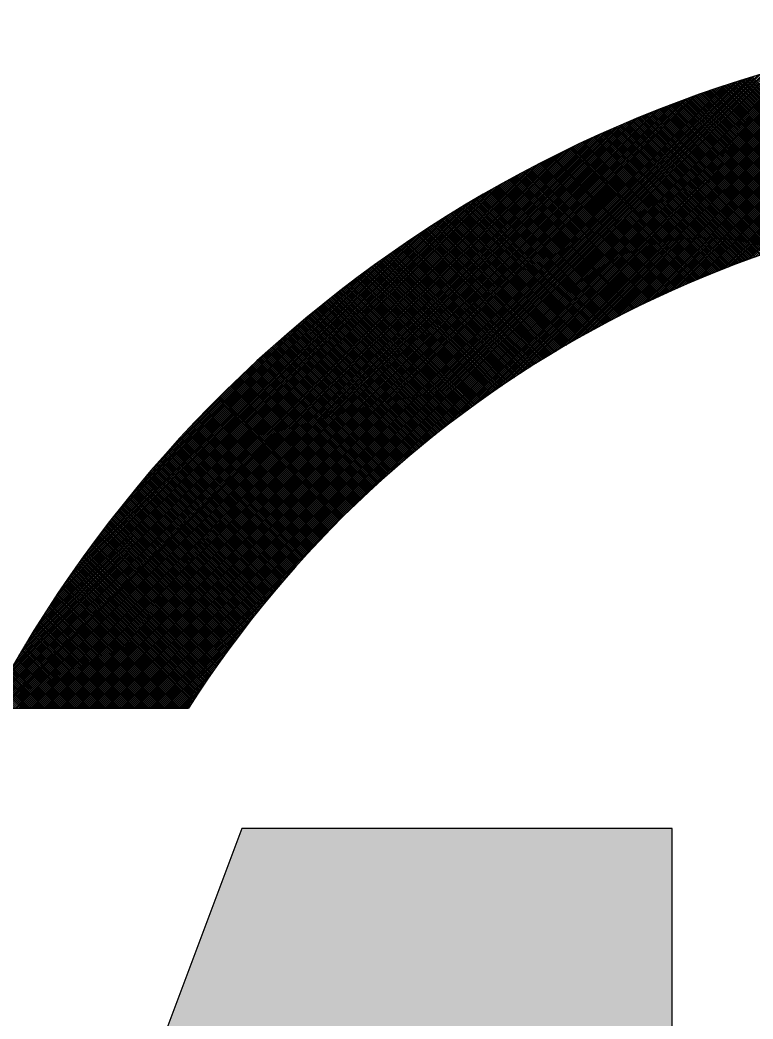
# Model space of a CAD drawing. Extents: x -29529 to 29888, y -30881 to 11129.
# Drawn here: x 23889.8 to 24221, y -28940.8 to -28489.1 of the extents above; entities that cross this region are included whole.
import ezdxf

# ---------------------------------------------------------------- set-up
doc = ezdxf.new("R2010")
doc.units = 0
doc.linetypes.add('XKITLINE00', pattern=[0])
doc.layers.get('0').update_dxf_attribs({"linetype": 'CONTINUOUS', "lineweight": 25})

# ---------------------------------------------------------------- blocks, each defined once
blk = doc.blocks.new('*D362')
at = {"color": 5}
for points in [[(536.3594, 16.4079), (535.3872, 18.9982), (533.7661, 18.9982)], [(536.3594, 16.4079), (533.7661, 18.9982), (534.738, 18.0222)], [(537.3299, 18.9958), (536.3594, 16.4079), (535.9034, 15.1061)], [(537.3299, 18.9958), (535.9034, 15.1061), (536.8118, 15.1061)], [(537.3299, 18.9958), (536.8118, 15.1061), (537.9776, 18.0206)], [(539.2748, 17.3125), (539.2748, 18.9958), (537.3299, 18.9958)], [(539.2748, 17.3125), (537.3299, 18.9958), (537.9776, 18.0206)]]:
    blk.add_solid(points, dxfattribs=at)

msp = doc.modelspace()

# ---------------------------------------------------------------- linework, layer by layer
at = {"color": 5, "linetype": 'XKITLINE00'}
for p, q in [((24205.42, -28602.52), (24313.55, -28494.39)), ((24206.89, -28601.94), (24314.57, -28494.26)), ((24208.34, -28601.37), (24315.59, -28494.12)), ((24209.78, -28600.81), (24316.61, -28493.99)), ((24211.22, -28600.26), (24317.63, -28493.86)), ((24212.65, -28599.72), (24318.64, -28493.73)), ((24214.07, -28599.18), (24319.65, -28493.6)), ((24215.48, -28598.65), (24320.66, -28493.47)), ((24216.88, -28598.13), (24321.67, -28493.35)), ((24218.28, -28597.62), (24322.67, -28493.23)), ((24219.67, -28597.11), (24323.67, -28493.11)), ((24161.81, -28622.27), (24285.12, -28498.97)), ((24163.61, -28621.36), (24286.2, -28498.76)), ((24165.39, -28620.46), (24287.28, -28498.57)), ((24167.15, -28619.58), (24288.36, -28498.37)), ((24168.9, -28618.72), (24289.44, -28498.18)), ((24170.63, -28617.87), (24290.51, -28497.99)), ((24172.34, -28617.04), (24291.59, -28497.8)), ((24174.04, -28616.23), (24292.66, -28497.61)), ((24175.73, -28615.42), (24293.72, -28497.43)), ((24177.4, -28614.64), (24294.79, -28497.25)), ((24179.06, -28613.86), (24295.85, -28497.07)), ((24180.7, -28613.11), (24296.91, -28496.89)), ((24182.33, -28612.36), (24297.97, -28496.72)), ((24183.95, -28611.63), (24299.02, -28496.55)), ((24185.55, -28610.9), (24300.07, -28496.38)), ((24187.14, -28610.2), (24301.13, -28496.21)), ((24188.72, -28609.5), (24302.17, -28496.05)), ((24190.29, -28608.81), (24303.22, -28495.89)), ((24191.85, -28608.14), (24304.26, -28495.73)), ((24193.4, -28607.47), (24305.3, -28495.57)), ((24194.94, -28606.82), (24306.34, -28495.42)), ((24196.47, -28606.18), (24307.38, -28495.26)), ((24197.98, -28605.54), (24308.41, -28495.11)), ((24199.49, -28604.92), (24309.45, -28494.96)), ((24200.99, -28604.31), (24310.48, -28494.82)), ((24202.48, -28603.7), (24311.5, -28494.67)), ((24203.95, -28603.11), (24312.53, -28494.53)), ((24122.89, -28644.4), (24263.98, -28503.31)), ((24125.25, -28642.93), (24265.12, -28503.05)), ((24127.55, -28641.5), (24266.25, -28502.8)), ((24129.82, -28640.12), (24267.39, -28502.55)), ((24132.05, -28638.78), (24268.52, -28502.31)), ((24134.23, -28637.47), (24269.64, -28502.06)), ((24136.39, -28636.2), (24270.77, -28501.82)), ((24138.5, -28634.97), (24271.89, -28501.59)), ((24140.59, -28633.77), (24273, -28501.35)), ((24142.64, -28632.6), (24274.12, -28501.12)), ((24144.67, -28631.45), (24275.23, -28500.89)), ((24146.67, -28630.34), (24276.34, -28500.67)), ((24148.64, -28629.25), (24277.45, -28500.45)), ((24150.59, -28628.19), (24278.55, -28500.23)), ((24152.51, -28627.15), (24279.65, -28500.01)), ((24154.41, -28626.13), (24280.75, -28499.8)), ((24156.29, -28625.14), (24281.85, -28499.58)), ((24158.15, -28624.16), (24282.94, -28499.38)), ((24159.99, -28623.21), (24284.03, -28499.17)), ((24072.9, -28680.24), (24245.32, -28507.83)), ((24077.41, -28676.62), (24246.51, -28507.52)), ((24081.55, -28673.36), (24247.7, -28507.21)), ((24085.4, -28670.4), (24248.88, -28506.91)), ((24089.01, -28667.67), (24250.07, -28506.62)), ((24092.44, -28665.13), (24251.24, -28506.32)), ((24095.7, -28662.75), (24252.42, -28506.03)), ((24098.83, -28660.5), (24253.59, -28505.74)), ((24101.84, -28658.38), (24254.76, -28505.46)), ((24104.74, -28656.36), (24255.92, -28505.18)), ((24107.55, -28654.43), (24257.08, -28504.9)), ((24110.28, -28652.59), (24258.24, -28504.63)), ((24112.93, -28650.83), (24259.39, -28504.36)), ((24115.51, -28649.13), (24260.54, -28504.09)), ((24118.02, -28647.49), (24261.69, -28503.83)), ((24120.48, -28645.92), (24262.84, -28503.57)), ((23940.62, -28800.15), (24228.23, -28512.54)), ((23941.51, -28800.15), (24229.47, -28512.18)), ((23942.39, -28800.15), (24230.72, -28511.82)), ((23943.28, -28800.15), (24231.96, -28511.47)), ((23944.16, -28800.15), (24233.19, -28511.12)), ((23945.04, -28800.15), (24234.42, -28510.77)), ((23945.93, -28800.15), (24235.65, -28510.43)), ((23946.81, -28800.15), (24236.87, -28510.09)), ((23947.69, -28800.15), (24238.09, -28509.75)), ((23948.58, -28800.15), (24239.3, -28509.42)), ((24043.24, -28706.37), (24240.51, -28509.1)), ((24054.8, -28695.7), (24241.72, -28508.77)), ((24062.04, -28689.33), (24242.92, -28508.45)), ((24067.87, -28684.39), (24244.12, -28508.14)), ((23930.9, -28800.15), (24214.22, -28516.83)), ((23931.78, -28800.15), (24215.51, -28516.42)), ((23932.67, -28800.15), (24216.81, -28516.01)), ((23933.55, -28800.15), (24218.09, -28515.61)), ((23934.44, -28800.15), (24219.38, -28515.21)), ((23935.32, -28800.15), (24220.65, -28514.81)), ((23936.2, -28800.15), (24221.93, -28514.42)), ((23937.09, -28800.15), (24223.2, -28514.04)), ((23937.97, -28800.15), (24224.46, -28513.66)), ((23938.86, -28800.15), (24225.72, -28513.28)), ((23939.74, -28800.15), (24226.98, -28512.91)), ((24276.97, -28580.11), (24213.82, -28516.96)), ((24277.69, -28579.94), (24214.49, -28516.74)), ((24278.41, -28579.77), (24215.16, -28516.53)), ((24279.12, -28579.61), (24215.83, -28516.32)), ((24279.84, -28579.44), (24216.51, -28516.1)), ((24280.56, -28579.28), (24217.18, -28515.89)), ((24281.29, -28579.12), (24217.85, -28515.68)), ((24282.01, -28578.96), (24218.52, -28515.47)), ((24282.73, -28578.8), (24219.2, -28515.26)), ((24283.46, -28578.64), (24219.87, -28515.05)), ((24284.18, -28578.48), (24220.55, -28514.85)), ((23922.06, -28800.15), (24200.96, -28521.25)), ((23922.95, -28800.15), (24202.31, -28520.78)), ((23923.83, -28800.15), (24203.66, -28520.32)), ((23924.71, -28800.15), (24204.99, -28519.87)), ((23925.6, -28800.15), (24206.33, -28519.42)), ((23926.48, -28800.15), (24207.66, -28518.97)), ((23927.37, -28800.15), (24208.98, -28518.53)), ((23928.25, -28800.15), (24210.3, -28518.1)), ((23929.13, -28800.15), (24211.61, -28517.67)), ((23930.02, -28800.15), (24212.91, -28517.25)), ((24262.81, -28583.63), (24200.57, -28521.38)), ((24263.51, -28583.44), (24201.23, -28521.16)), ((24264.21, -28583.26), (24201.88, -28520.93)), ((24264.92, -28583.08), (24202.54, -28520.7)), ((24265.62, -28582.9), (24203.2, -28520.48)), ((24266.32, -28582.71), (24203.86, -28520.25)), ((24267.02, -28582.53), (24204.52, -28520.03)), ((24267.73, -28582.36), (24205.18, -28519.8)), ((24268.44, -28582.18), (24205.84, -28519.58)), ((24269.14, -28582), (24206.5, -28519.36)), ((24269.85, -28581.82), (24207.16, -28519.14)), ((24270.56, -28581.65), (24207.83, -28518.92)), ((24271.27, -28581.47), (24208.49, -28518.7)), ((24271.98, -28581.3), (24209.15, -28518.48)), ((24272.69, -28581.13), (24209.82, -28518.26)), ((24273.4, -28580.95), (24210.48, -28518.04)), ((24274.11, -28580.78), (24211.15, -28517.82)), ((24274.82, -28580.61), (24211.82, -28517.6)), ((24275.54, -28580.44), (24212.49, -28517.39)), ((24276.25, -28580.27), (24213.15, -28517.17)), ((23914.11, -28800.15), (24188.55, -28525.71)), ((23914.99, -28800.15), (24189.95, -28525.19)), ((23915.87, -28800.15), (24191.35, -28524.67)), ((23916.76, -28800.15), (24192.74, -28524.16)), ((23917.64, -28800.15), (24194.13, -28523.66)), ((23918.53, -28800.15), (24195.51, -28523.17)), ((23919.41, -28800.15), (24196.88, -28522.68)), ((23920.29, -28800.15), (24198.25, -28522.2)), ((23921.18, -28800.15), (24199.61, -28521.72)), ((24249, -28587.49), (24187.58, -28526.07)), ((24249.68, -28587.29), (24188.22, -28525.83)), ((24250.36, -28587.09), (24188.87, -28525.59)), ((24251.05, -28586.89), (24189.51, -28525.35)), ((24251.73, -28586.69), (24190.16, -28525.11)), ((24252.42, -28586.49), (24190.8, -28524.87)), ((24253.11, -28586.29), (24191.45, -28524.64)), ((24253.8, -28586.1), (24192.1, -28524.4)), ((24254.48, -28585.9), (24192.74, -28524.16)), ((24255.17, -28585.71), (24193.39, -28523.93)), ((24255.86, -28585.52), (24194.04, -28523.69)), ((24256.56, -28585.32), (24194.69, -28523.46)), ((24257.25, -28585.13), (24195.34, -28523.23)), ((24257.94, -28584.94), (24195.99, -28522.99)), ((24258.63, -28584.75), (24196.65, -28522.76)), ((24259.33, -28584.56), (24197.3, -28522.53)), ((24260.02, -28584.37), (24197.95, -28522.3)), ((24260.72, -28584.18), (24198.6, -28522.07)), ((24261.42, -28584), (24199.26, -28521.84)), ((24262.12, -28583.81), (24199.91, -28521.61)), ((23907.04, -28800.15), (24177.07, -28530.12)), ((23907.92, -28800.15), (24178.53, -28529.54)), ((23908.8, -28800.15), (24179.98, -28528.97)), ((23909.69, -28800.15), (24181.43, -28528.41)), ((23910.57, -28800.15), (24182.86, -28527.85)), ((23911.46, -28800.15), (24184.3, -28527.31)), ((23912.34, -28800.15), (24185.72, -28526.77)), ((23913.22, -28800.15), (24187.14, -28526.23)), ((24236.84, -28591.24), (24176.1, -28530.5)), ((24237.51, -28591.02), (24176.73, -28530.25)), ((24238.18, -28590.81), (24177.37, -28530)), ((24238.85, -28590.6), (24178, -28529.75)), ((24239.52, -28590.38), (24178.63, -28529.5)), ((24240.19, -28590.17), (24179.27, -28529.25)), ((24240.86, -28589.96), (24179.9, -28529)), ((24241.54, -28589.75), (24180.54, -28528.75)), ((24242.21, -28589.54), (24181.18, -28528.51)), ((24242.89, -28589.33), (24181.81, -28528.26)), ((24243.56, -28589.12), (24182.45, -28528.01)), ((24244.24, -28588.92), (24183.09, -28527.77)), ((24244.92, -28588.71), (24183.73, -28527.52)), ((24245.59, -28588.5), (24184.37, -28527.28)), ((24246.27, -28588.3), (24185.01, -28527.04)), ((24246.95, -28588.09), (24185.65, -28526.79)), ((24247.63, -28587.89), (24186.29, -28526.55)), ((24248.31, -28587.69), (24186.93, -28526.31)), ((23899.96, -28800.15), (24165.1, -28535.01)), ((23900.85, -28800.15), (24166.63, -28534.37)), ((23901.73, -28800.15), (24168.14, -28533.74)), ((23902.62, -28800.15), (24169.65, -28533.11)), ((23903.5, -28800.15), (24171.15, -28532.5)), ((23904.38, -28800.15), (24172.64, -28531.89)), ((23905.27, -28800.15), (24174.12, -28531.29)), ((23906.15, -28800.15), (24175.6, -28530.7)), ((24224.93, -28595.24), (24164.82, -28535.13)), ((24225.59, -28595.01), (24165.44, -28534.87)), ((24226.24, -28594.78), (24166.06, -28534.61)), ((24226.9, -28594.56), (24166.69, -28534.34)), ((24227.56, -28594.33), (24167.31, -28534.08)), ((24228.21, -28594.1), (24167.93, -28533.82)), ((24228.87, -28593.88), (24168.56, -28533.56)), ((24229.53, -28593.65), (24169.18, -28533.31)), ((24230.19, -28593.43), (24169.81, -28533.05)), ((24230.85, -28593.21), (24170.44, -28532.79)), ((24231.52, -28592.99), (24171.06, -28532.53)), ((24232.18, -28592.77), (24171.69, -28532.28)), ((24232.84, -28592.54), (24172.32, -28532.02)), ((24233.51, -28592.33), (24172.95, -28531.77)), ((24234.17, -28592.11), (24173.58, -28531.51)), ((24234.84, -28591.89), (24174.21, -28531.26)), ((24235.5, -28591.67), (24174.84, -28531)), ((24236.17, -28591.45), (24175.47, -28530.75)), ((23894.66, -28800.15), (24155.76, -28539.05)), ((23895.55, -28800.15), (24157.34, -28538.35)), ((23896.43, -28800.15), (24158.91, -28537.67)), ((23897.31, -28800.15), (24160.47, -28536.99)), ((23898.2, -28800.15), (24162.02, -28536.32)), ((23899.08, -28800.15), (24163.57, -28535.66)), ((24214.55, -28599), (24154.95, -28539.41)), ((24215.19, -28598.76), (24155.57, -28539.14)), ((24215.84, -28598.52), (24156.18, -28538.86)), ((24216.48, -28598.28), (24156.79, -28538.59)), ((24217.13, -28598.04), (24157.41, -28538.32)), ((24217.77, -28597.81), (24158.02, -28538.05)), ((24218.42, -28597.57), (24158.64, -28537.79)), ((24219.07, -28597.33), (24159.25, -28537.52)), ((24219.72, -28597.1), (24159.87, -28537.25)), ((24220.37, -28596.86), (24160.49, -28536.98)), ((24221.02, -28596.63), (24161.1, -28536.72)), ((24221.67, -28596.4), (24161.72, -28536.45)), ((24222.32, -28596.16), (24162.34, -28536.18)), ((24222.97, -28595.93), (24162.96, -28535.92)), ((24223.62, -28595.7), (24163.58, -28535.66)), ((24224.28, -28595.47), (24164.2, -28535.39)), ((23889.36, -28800.15), (24146.05, -28543.46)), ((23890.24, -28800.15), (24147.69, -28542.69)), ((23891.13, -28800.15), (24149.33, -28541.94)), ((23892.01, -28800.15), (24150.95, -28541.2)), ((23892.89, -28800.15), (24152.56, -28540.48)), ((23893.78, -28800.15), (24154.17, -28539.76)), ((24203.72, -28603.2), (24144.64, -28544.12)), ((24204.35, -28602.95), (24145.24, -28543.83)), ((24204.99, -28602.7), (24145.84, -28543.55)), ((24205.62, -28602.44), (24146.45, -28543.27)), ((24206.25, -28602.19), (24147.05, -28542.99)), ((24206.89, -28601.94), (24147.65, -28542.71)), ((24207.52, -28601.69), (24148.26, -28542.43)), ((24208.16, -28601.45), (24148.87, -28542.16)), ((24208.79, -28601.2), (24149.47, -28541.88)), ((24209.43, -28600.95), (24150.08, -28541.6)), ((24210.07, -28600.71), (24150.69, -28541.33)), ((24210.7, -28600.46), (24151.29, -28541.05)), ((24211.34, -28600.21), (24151.9, -28540.77)), ((24211.98, -28599.97), (24152.51, -28540.5)), ((24212.62, -28599.73), (24153.12, -28540.23)), ((24213.26, -28599.48), (24153.73, -28539.95)), ((24213.91, -28599.24), (24154.34, -28539.68)), ((23884.05, -28800.15), (24135.92, -28548.29)), ((23884.94, -28800.15), (24137.64, -28547.45)), ((23885.82, -28800.15), (24139.34, -28546.63)), ((23886.71, -28800.15), (24141.04, -28545.81)), ((23887.59, -28800.15), (24142.72, -28545.02)), ((23888.47, -28800.15), (24144.39, -28544.23)), ((24193.72, -28607.34), (24135.08, -28548.7)), ((24194.34, -28607.07), (24135.67, -28548.41)), ((24194.96, -28606.81), (24136.26, -28548.12)), ((24195.58, -28606.55), (24136.86, -28547.83)), ((24196.2, -28606.29), (24137.45, -28547.54)), ((24196.83, -28606.03), (24138.05, -28547.25)), ((24197.45, -28605.77), (24138.64, -28546.96)), ((24198.07, -28605.51), (24139.24, -28546.67)), ((24198.7, -28605.25), (24139.84, -28546.39)), ((24199.32, -28604.99), (24140.44, -28546.1)), ((24199.95, -28604.73), (24141.04, -28545.82)), ((24200.58, -28604.47), (24141.63, -28545.53)), ((24201.2, -28604.22), (24142.23, -28545.25)), ((24201.83, -28603.96), (24142.83, -28544.96)), ((24202.46, -28603.71), (24143.43, -28544.68)), ((24203.09, -28603.45), (24144.04, -28544.4)), ((23879.64, -28800.15), (24127.09, -28552.69)), ((23880.52, -28800.15), (24128.89, -28551.78)), ((23881.4, -28800.15), (24130.67, -28550.88)), ((23882.29, -28800.15), (24132.43, -28550)), ((23883.17, -28800.15), (24134.18, -28549.14)), ((24184.5, -28611.38), (24126.24, -28553.12)), ((24185.11, -28611.1), (24126.83, -28552.82)), ((24185.72, -28610.83), (24127.41, -28552.53)), ((24186.33, -28610.56), (24128, -28552.23)), ((24186.94, -28610.29), (24128.59, -28551.93)), ((24187.55, -28610.01), (24129.17, -28551.63)), ((24188.17, -28609.74), (24129.76, -28551.34)), ((24188.78, -28609.47), (24130.35, -28551.04)), ((24189.4, -28609.2), (24130.94, -28550.75)), ((24190.01, -28608.94), (24131.53, -28550.45)), ((24190.63, -28608.67), (24132.12, -28550.16)), ((24191.24, -28608.4), (24132.71, -28549.87)), ((24191.86, -28608.13), (24133.3, -28549.57)), ((24192.48, -28607.87), (24133.89, -28549.28)), ((24193.1, -28607.6), (24134.48, -28548.99)), ((23876.1, -28800.15), (24119.75, -28556.5)), ((23876.98, -28800.15), (24121.61, -28555.52)), ((23877.08, -28798.28), (24117.87, -28557.49)), ((23877.87, -28800.15), (24123.46, -28554.56)), ((23878.75, -28800.15), (24125.28, -28553.61)), ((24175.43, -28615.57), (24117.53, -28557.67)), ((24176.03, -28615.28), (24118.11, -28557.36)), ((24176.63, -28615), (24118.69, -28557.06)), ((24177.23, -28614.72), (24119.27, -28556.75)), ((24177.83, -28614.43), (24119.85, -28556.45)), ((24178.44, -28614.15), (24120.42, -28556.14)), ((24179.04, -28613.87), (24121, -28555.84)), ((24179.64, -28613.59), (24121.58, -28555.53)), ((24180.25, -28613.31), (24122.16, -28555.23)), ((24180.85, -28613.03), (24122.75, -28554.93)), ((24181.46, -28612.76), (24123.33, -28554.63)), ((24182.07, -28612.48), (24123.91, -28554.32)), ((24182.67, -28612.2), (24124.49, -28554.02)), ((24183.28, -28611.93), (24125.08, -28553.72)), ((24183.89, -28611.65), (24125.66, -28553.42)), ((23878.09, -28796.38), (24115.97, -28558.51)), ((23879.13, -28794.47), (24114.05, -28559.54)), ((23880.19, -28792.53), (24112.11, -28560.6)), ((23881.26, -28790.56), (24110.15, -28561.68)), ((24167.1, -28619.61), (24109.52, -28562.03)), ((24167.69, -28619.32), (24110.09, -28561.71)), ((24168.28, -28619.02), (24110.66, -28561.4)), ((24168.87, -28618.73), (24111.23, -28561.09)), ((24169.46, -28618.44), (24111.8, -28560.77)), ((24170.06, -28618.15), (24112.37, -28560.46)), ((24170.65, -28617.86), (24112.94, -28560.15)), ((24171.25, -28617.57), (24113.51, -28559.84)), ((24171.84, -28617.28), (24114.09, -28559.53)), ((24172.44, -28616.99), (24114.66, -28559.22)), ((24173.04, -28616.71), (24115.23, -28558.91)), ((24173.63, -28616.42), (24115.81, -28558.6)), ((24174.23, -28616.14), (24116.38, -28558.29)), ((24174.83, -28615.85), (24116.96, -28557.98)), ((23882.36, -28788.58), (24108.17, -28562.78)), ((23883.48, -28786.58), (24106.16, -28563.9)), ((23884.63, -28784.55), (24104.13, -28565.04)), ((23885.8, -28782.49), (24102.08, -28566.22)), ((24158.89, -28623.78), (24101.6, -28566.49)), ((24159.47, -28623.47), (24102.16, -28566.17)), ((24160.06, -28623.17), (24102.73, -28565.84)), ((24160.64, -28622.87), (24103.29, -28565.52)), ((24161.22, -28622.57), (24103.85, -28565.2)), ((24161.81, -28622.27), (24104.42, -28564.88)), ((24162.39, -28621.98), (24104.98, -28564.56)), ((24162.98, -28621.68), (24105.55, -28564.24)), ((24163.56, -28621.38), (24106.11, -28563.93)), ((24164.15, -28621.08), (24106.68, -28563.61)), ((24164.74, -28620.79), (24107.24, -28563.29)), ((24165.33, -28620.49), (24107.81, -28562.97)), ((24165.92, -28620.2), (24108.38, -28562.66)), ((24166.51, -28619.9), (24108.95, -28562.34)), ((23887, -28780.41), (24099.99, -28567.41)), ((23888.23, -28778.3), (24097.89, -28568.64)), ((23889.48, -28776.16), (24095.75, -28569.89)), ((23890.76, -28773.99), (24093.58, -28571.18)), ((24150.81, -28628.07), (24093.79, -28571.05)), ((24151.38, -28627.76), (24094.35, -28570.72)), ((24151.96, -28627.45), (24094.9, -28570.39)), ((24152.53, -28627.14), (24095.46, -28570.06)), ((24153.11, -28626.83), (24096.01, -28569.74)), ((24153.68, -28626.52), (24096.57, -28569.41)), ((24154.26, -28626.21), (24097.13, -28569.08)), ((24154.83, -28625.91), (24097.68, -28568.76)), ((24155.41, -28625.6), (24098.24, -28568.43)), ((24155.99, -28625.3), (24098.8, -28568.11)), ((24156.57, -28624.99), (24099.36, -28567.78)), ((24157.15, -28624.69), (24099.92, -28567.46)), ((24157.73, -28624.38), (24100.48, -28567.13)), ((24158.31, -28624.08), (24101.04, -28566.81)), ((23892.08, -28771.79), (24091.38, -28572.49)), ((23893.43, -28769.56), (24089.15, -28573.84)), ((23894.82, -28767.29), (24086.88, -28575.23)), ((24142.85, -28632.48), (24086.08, -28575.72)), ((24143.41, -28632.16), (24086.63, -28575.38)), ((24143.98, -28631.84), (24087.18, -28575.04)), ((24144.54, -28631.53), (24087.73, -28574.71)), ((24145.11, -28631.21), (24088.27, -28574.37)), ((24145.68, -28630.89), (24088.82, -28574.04)), ((24146.24, -28630.58), (24089.37, -28573.7)), ((24146.81, -28630.26), (24089.92, -28573.37)), ((24147.38, -28629.95), (24090.48, -28573.04)), ((24147.95, -28629.63), (24091.03, -28572.71)), ((24148.52, -28629.32), (24091.58, -28572.37)), ((24149.09, -28629), (24092.13, -28572.04)), ((24149.66, -28628.69), (24092.68, -28571.71)), ((24150.24, -28628.38), (24093.24, -28571.38)), ((23896.24, -28764.98), (24084.57, -28576.65)), ((23897.7, -28762.64), (24082.22, -28578.11)), ((23899.21, -28760.25), (24079.83, -28579.62)), ((24135.56, -28636.69), (24079.01, -28580.14)), ((24136.12, -28636.36), (24079.56, -28579.8)), ((24136.68, -28636.03), (24080.1, -28579.45)), ((24137.23, -28635.71), (24080.64, -28579.11)), ((24137.79, -28635.38), (24081.18, -28578.77)), ((24138.35, -28635.06), (24081.72, -28578.43)), ((24138.91, -28634.73), (24082.27, -28578.09)), ((24139.47, -28634.41), (24082.81, -28577.75)), ((24140.03, -28634.09), (24083.35, -28577.41)), ((24140.6, -28633.77), (24083.9, -28577.07)), ((24141.16, -28633.44), (24084.44, -28576.73)), ((24141.72, -28633.12), (24084.99, -28576.39)), ((24142.28, -28632.8), (24085.54, -28576.05)), ((23900.76, -28757.81), (24077.4, -28581.17)), ((23902.35, -28755.33), (24074.92, -28582.77)), ((23904, -28752.8), (24072.38, -28584.42)), ((24128.38, -28641), (24072.03, -28584.65)), ((24128.93, -28640.66), (24072.57, -28584.3)), ((24129.48, -28640.33), (24073.1, -28583.95)), ((24130.03, -28639.99), (24073.64, -28583.6)), ((24130.58, -28639.66), (24074.17, -28583.25)), ((24131.13, -28639.33), (24074.71, -28582.9)), ((24131.68, -28638.99), (24075.24, -28582.56)), ((24132.24, -28638.66), (24075.78, -28582.21)), ((24132.79, -28638.33), (24076.32, -28581.86)), ((24133.34, -28638), (24076.86, -28581.52)), ((24133.9, -28637.67), (24077.4, -28581.17)), ((24134.45, -28637.34), (24077.93, -28580.83)), ((24135.01, -28637.02), (24078.47, -28580.48)), ((23905.71, -28750.21), (24069.79, -28586.12)), ((23907.48, -28747.56), (24067.14, -28587.89)), ((24121.3, -28645.4), (24065.14, -28589.24)), ((24121.84, -28645.06), (24065.66, -28588.89)), ((24122.38, -28644.72), (24066.19, -28588.53)), ((24122.92, -28644.38), (24066.72, -28588.17)), ((24123.47, -28644.04), (24067.25, -28587.82)), ((24124.01, -28643.7), (24067.78, -28587.47)), ((24124.55, -28643.36), (24068.31, -28587.11)), ((24125.1, -28643.02), (24068.84, -28586.76)), ((24125.64, -28642.68), (24069.37, -28586.4)), ((24126.19, -28642.34), (24069.9, -28586.05)), ((24126.74, -28642), (24070.43, -28585.7)), ((24127.28, -28641.67), (24070.97, -28585.35)), ((24127.83, -28641.33), (24071.5, -28585)), ((23909.31, -28744.84), (24064.43, -28589.72)), ((23911.21, -28742.06), (24061.64, -28591.62)), ((23913.19, -28739.19), (24058.78, -28593.6)), ((24114.85, -28649.56), (24058.85, -28593.56)), ((24115.38, -28649.21), (24059.37, -28593.2)), ((24115.92, -28648.86), (24059.89, -28592.83)), ((24116.45, -28648.51), (24060.41, -28592.47)), ((24116.99, -28648.16), (24060.93, -28592.11)), ((24117.52, -28647.82), (24061.46, -28591.75)), ((24118.06, -28647.47), (24061.98, -28591.39)), ((24118.6, -28647.12), (24062.51, -28591.03)), ((24119.14, -28646.78), (24063.03, -28590.67)), ((24119.68, -28646.43), (24063.56, -28590.31)), ((24120.22, -28646.09), (24064.08, -28589.96)), ((24120.76, -28645.75), (24064.61, -28589.6)), ((23915.26, -28736.24), (24055.83, -28595.67)), ((23917.42, -28733.19), (24052.78, -28597.83)), ((24107.96, -28654.16), (24052.11, -28598.31)), ((24108.48, -28653.8), (24052.63, -28597.94)), ((24109.01, -28653.44), (24053.14, -28597.58)), ((24109.54, -28653.09), (24053.66, -28597.21)), ((24110.07, -28652.73), (24054.17, -28596.84)), ((24110.59, -28652.38), (24054.69, -28596.47)), ((24111.12, -28652.02), (24055.21, -28596.11)), ((24111.65, -28651.67), (24055.73, -28595.74)), ((24112.19, -28651.32), (24056.25, -28595.38)), ((24112.72, -28650.96), (24056.76, -28595.01)), ((24113.25, -28650.61), (24057.28, -28594.65)), ((24113.78, -28650.26), (24057.8, -28594.28)), ((24114.31, -28649.91), (24058.32, -28593.92)), ((23919.69, -28730.04), (24049.63, -28600.1)), ((23922.08, -28726.76), (24046.35, -28602.5)), ((24101.68, -28658.49), (24045.97, -28602.78)), ((24102.2, -28658.12), (24046.48, -28602.4)), ((24102.72, -28657.76), (24046.99, -28602.03)), ((24103.24, -28657.4), (24047.5, -28601.66)), ((24103.76, -28657.04), (24048.01, -28601.28)), ((24104.28, -28656.67), (24048.52, -28600.91)), ((24104.81, -28656.31), (24049.03, -28600.54)), ((24105.33, -28655.95), (24049.54, -28600.17)), ((24105.85, -28655.59), (24050.06, -28599.79)), ((24106.38, -28655.23), (24050.57, -28599.42)), ((24106.9, -28654.87), (24051.08, -28599.05)), ((24107.43, -28654.52), (24051.6, -28598.68)), ((23924.61, -28723.35), (24042.94, -28605.03)), ((24095.49, -28662.9), (24039.9, -28607.31)), ((24096, -28662.53), (24040.4, -28606.93)), ((24096.51, -28662.16), (24040.9, -28606.55)), ((24097.03, -28661.79), (24041.41, -28606.17)), ((24097.54, -28661.42), (24041.91, -28605.79)), ((24098.06, -28661.05), (24042.42, -28605.41)), ((24098.57, -28660.69), (24042.92, -28605.04)), ((24099.09, -28660.32), (24043.43, -28604.66)), ((24099.61, -28659.95), (24043.94, -28604.28)), ((24100.12, -28659.58), (24044.44, -28603.9)), ((24100.64, -28659.22), (24044.95, -28603.53)), ((24101.16, -28658.85), (24045.46, -28603.15)), ((23927.3, -28719.78), (24039.36, -28607.72)), ((23930.18, -28716.01), (24035.6, -28610.6)), ((24089.37, -28667.4), (24033.89, -28611.92)), ((24089.88, -28667.02), (24034.39, -28611.53)), ((24090.39, -28666.64), (24034.89, -28611.14)), ((24090.89, -28666.27), (24035.39, -28610.76)), ((24091.4, -28665.89), (24035.89, -28610.37)), ((24091.91, -28665.51), (24036.39, -28609.99)), ((24092.42, -28665.14), (24036.89, -28609.61)), ((24092.93, -28664.77), (24037.39, -28609.22)), ((24093.44, -28664.39), (24037.89, -28608.84)), ((24093.95, -28664.02), (24038.39, -28608.46)), ((24094.46, -28663.65), (24038.89, -28608.07)), ((24094.97, -28663.27), (24039.39, -28607.69)), ((23933.29, -28712.02), (24031.6, -28613.71)), ((24083.84, -28671.59), (24028.45, -28616.2)), ((24084.34, -28671.21), (24028.95, -28615.81)), ((24084.84, -28670.82), (24029.44, -28615.42)), ((24085.35, -28670.44), (24029.93, -28615.03)), ((24085.85, -28670.06), (24030.43, -28614.64)), ((24086.35, -28669.68), (24030.92, -28614.25)), ((24086.85, -28669.29), (24031.41, -28613.86)), ((24087.36, -28668.91), (24031.91, -28613.47)), ((24087.86, -28668.53), (24032.4, -28613.08)), ((24088.36, -28668.15), (24032.9, -28612.69)), ((24088.87, -28667.78), (24033.4, -28612.3)), ((23936.68, -28707.74), (24027.33, -28617.1)), ((23940.44, -28703.11), (24022.69, -28620.85)), ((24077.89, -28676.24), (24022.59, -28620.94)), ((24078.38, -28675.85), (24023.07, -28620.54)), ((24078.87, -28675.46), (24023.56, -28620.14)), ((24079.37, -28675.07), (24024.05, -28619.75)), ((24079.86, -28674.68), (24024.53, -28619.35)), ((24080.36, -28674.29), (24025.02, -28618.96)), ((24080.86, -28673.9), (24025.51, -28618.56)), ((24081.35, -28673.52), (24026, -28618.17)), ((24081.85, -28673.13), (24026.49, -28617.77)), ((24082.35, -28672.74), (24026.98, -28617.38)), ((24082.85, -28672.36), (24027.47, -28616.98)), ((24083.34, -28671.97), (24027.96, -28616.59)), ((23944.67, -28697.99), (24017.57, -28625.08)), ((24072.5, -28680.57), (24017.27, -28625.34)), ((24072.98, -28680.18), (24017.75, -28624.94)), ((24073.47, -28679.78), (24018.23, -28624.54)), ((24073.96, -28679.38), (24018.71, -28624.14)), ((24074.45, -28678.99), (24019.19, -28623.73)), ((24074.94, -28678.59), (24019.68, -28623.33)), ((24075.43, -28678.2), (24020.16, -28622.93)), ((24075.92, -28677.81), (24020.65, -28622.53)), ((24076.41, -28677.41), (24021.13, -28622.13)), ((24076.9, -28677.02), (24021.61, -28621.73)), ((24077.39, -28676.63), (24022.1, -28621.34)), ((24067.18, -28684.97), (24012.01, -28629.8)), ((24067.66, -28684.57), (24012.48, -28629.4)), ((24068.14, -28684.17), (24012.96, -28628.99)), ((24068.62, -28683.77), (24013.44, -28628.58)), ((24069.1, -28683.37), (24013.91, -28628.18)), ((24069.59, -28682.96), (24014.39, -28627.77)), ((24070.07, -28682.56), (24014.87, -28627.36)), ((24070.55, -28682.16), (24015.35, -28626.96)), ((24071.04, -28681.77), (24015.83, -28626.55)), ((24071.53, -28681.37), (24016.31, -28626.15)), ((24072.01, -28680.97), (24016.79, -28625.75)), ((23949.61, -28692.17), (24011.75, -28630.02)), ((24061.92, -28689.44), (24006.8, -28634.32)), ((24062.39, -28689.03), (24007.27, -28633.91)), ((24062.87, -28688.62), (24007.75, -28633.5)), ((24063.35, -28688.22), (24008.22, -28633.09)), ((24063.82, -28687.81), (24008.69, -28632.67)), ((24064.3, -28687.4), (24009.16, -28632.26)), ((24064.78, -28687), (24009.64, -28631.85)), ((24065.26, -28686.59), (24010.11, -28631.44)), ((24065.74, -28686.18), (24010.58, -28631.03)), ((24066.21, -28685.78), (24011.06, -28630.62)), ((24066.69, -28685.38), (24011.53, -28630.21)), ((23955.71, -28685.18), (24004.77, -28636.12)), ((24056.73, -28693.97), (24001.66, -28638.9)), ((24057.2, -28693.56), (24002.12, -28638.48)), ((24057.67, -28693.14), (24002.59, -28638.07)), ((24058.14, -28692.73), (24003.06, -28637.65)), ((24058.61, -28692.32), (24003.52, -28637.23)), ((24059.08, -28691.9), (24003.99, -28636.81)), ((24059.55, -28691.49), (24004.46, -28636.4)), ((24060.03, -28691.08), (24004.93, -28635.98)), ((24060.5, -28690.67), (24005.4, -28635.57)), ((24060.97, -28690.26), (24005.86, -28635.15)), ((24061.45, -28689.85), (24006.33, -28634.74)), ((24051.61, -28698.57), (23996.57, -28643.54)), ((24052.07, -28698.15), (23997.03, -28643.11)), ((24052.54, -28697.73), (23997.49, -28642.69)), ((24053, -28697.31), (23997.95, -28642.27)), ((24053.46, -28696.89), (23998.42, -28641.85)), ((24053.93, -28696.48), (23998.88, -28641.42)), ((24054.39, -28696.06), (23999.34, -28641)), ((24054.86, -28695.64), (23999.8, -28640.58)), ((24055.33, -28695.22), (24000.27, -28640.16)), ((24055.79, -28694.81), (24000.73, -28639.74)), ((24056.26, -28694.39), (24001.19, -28639.32)), ((23964.38, -28675.63), (23995.22, -28644.79)), ((24047.01, -28702.81), (23992, -28647.8)), ((24047.47, -28702.39), (23992.45, -28647.37)), ((24047.93, -28701.96), (23992.91, -28646.94)), ((24048.38, -28701.54), (23993.36, -28646.52)), ((24048.84, -28701.11), (23993.82, -28646.09)), ((24049.3, -28700.69), (23994.28, -28645.66)), ((24049.76, -28700.26), (23994.74, -28645.24)), ((24050.22, -28699.84), (23995.19, -28644.81)), ((24050.68, -28699.42), (23995.65, -28644.39)), ((24051.15, -28699), (23996.11, -28643.96)), ((24042.01, -28707.54), (23987.02, -28652.55)), ((24042.47, -28707.11), (23987.47, -28652.11)), ((24042.92, -28706.68), (23987.92, -28651.68)), ((24043.37, -28706.25), (23988.37, -28651.25)), ((24043.82, -28705.81), (23988.82, -28650.81)), ((24044.28, -28705.38), (23989.27, -28650.38)), ((24044.73, -28704.95), (23989.73, -28649.95)), ((24045.19, -28704.53), (23990.18, -28649.52)), ((24045.64, -28704.1), (23990.63, -28649.09)), ((24046.1, -28703.67), (23991.09, -28648.66)), ((24046.55, -28703.24), (23991.54, -28648.23)), ((24037.53, -28711.9), (23982.54, -28656.91)), ((24037.98, -28711.46), (23982.99, -28656.47)), ((24038.42, -28711.02), (23983.43, -28656.03)), ((24038.87, -28710.58), (23983.88, -28655.6)), ((24039.32, -28710.15), (23984.33, -28655.16)), ((24039.77, -28709.71), (23984.78, -28654.72)), ((24040.21, -28709.28), (23985.22, -28654.29)), ((24040.66, -28708.84), (23985.67, -28653.85)), ((24041.11, -28708.41), (23986.12, -28653.42)), ((24041.56, -28707.97), (23986.57, -28652.98)), ((24033.1, -28716.31), (23978.12, -28661.32)), ((24033.54, -28715.86), (23978.56, -28660.88)), ((24033.98, -28715.42), (23979, -28660.43)), ((24034.42, -28714.98), (23979.44, -28659.99)), ((24034.87, -28714.54), (23979.88, -28659.55)), ((24035.31, -28714.09), (23980.32, -28659.11)), ((24035.75, -28713.65), (23980.77, -28658.67)), ((24036.2, -28713.21), (23981.21, -28658.23)), ((24036.64, -28712.77), (23981.65, -28657.79)), ((24037.08, -28712.33), (23982.1, -28657.35)), ((24028.73, -28720.77), (23973.73, -28665.78)), ((24029.16, -28720.32), (23974.17, -28665.33)), ((24029.6, -28719.87), (23974.61, -28664.88)), ((24030.03, -28719.42), (23975.04, -28664.44)), ((24030.47, -28718.98), (23975.48, -28663.99)), ((24030.91, -28718.53), (23975.92, -28663.54)), ((24031.34, -28718.08), (23976.36, -28663.1)), ((24031.78, -28717.64), (23976.8, -28662.65)), ((24032.22, -28717.19), (23977.24, -28662.21)), ((24032.66, -28716.75), (23977.68, -28661.76)), ((24024.41, -28725.29), (23969.4, -28670.28)), ((24024.84, -28724.83), (23969.83, -28669.83)), ((24025.27, -28724.38), (23970.26, -28669.38)), ((24025.7, -28723.93), (23970.7, -28668.93)), ((24026.13, -28723.47), (23971.13, -28668.48)), ((24026.56, -28723.02), (23971.56, -28668.03)), ((24026.99, -28722.57), (23972, -28667.57)), ((24027.42, -28722.12), (23972.43, -28667.13)), ((24027.86, -28721.67), (23972.86, -28666.68)), ((24028.29, -28721.22), (23973.3, -28666.23)), ((24020.14, -28729.86), (23965.12, -28674.84)), ((24020.56, -28729.4), (23965.54, -28674.38)), ((24020.99, -28728.94), (23965.97, -28673.92)), ((24021.41, -28728.48), (23966.4, -28673.47)), ((24021.84, -28728.03), (23966.82, -28673.01)), ((24022.27, -28727.57), (23967.25, -28672.55)), ((24022.69, -28727.11), (23967.68, -28672.1)), ((24023.12, -28726.65), (23968.11, -28671.64)), ((24023.55, -28726.2), (23968.54, -28671.19)), ((24023.98, -28725.74), (23968.97, -28670.74)), ((24015.93, -28734.49), (23960.88, -28679.44)), ((24016.35, -28734.02), (23961.3, -28678.97)), ((24016.77, -28733.56), (23961.72, -28678.51)), ((24017.19, -28733.1), (23962.14, -28678.05)), ((24017.61, -28732.63), (23962.57, -28677.59)), ((24018.03, -28732.17), (23962.99, -28677.13)), ((24018.45, -28731.71), (23963.41, -28676.67)), ((24018.87, -28731.24), (23963.84, -28676.21)), ((24019.29, -28730.78), (23964.26, -28675.75)), ((24019.72, -28730.32), (23964.69, -28675.29)), ((24011.77, -28739.17), (23956.69, -28684.08)), ((24012.19, -28738.7), (23957.1, -28683.62)), ((24012.6, -28738.23), (23957.52, -28683.15)), ((24013.01, -28737.76), (23957.94, -28682.69)), ((24013.43, -28737.29), (23958.36, -28682.22)), ((24013.84, -28736.82), (23958.78, -28681.75)), ((24014.26, -28736.36), (23959.19, -28681.29)), ((24014.68, -28735.89), (23959.61, -28680.83)), ((24015.09, -28735.42), (23960.03, -28680.36)), ((24015.51, -28734.96), (23960.46, -28679.9)), ((24008.08, -28743.43), (23952.95, -28688.31)), ((24008.49, -28742.96), (23953.37, -28687.84)), ((24008.9, -28742.48), (23953.78, -28687.37)), ((24009.31, -28742.01), (23954.19, -28686.9)), ((24009.72, -28741.53), (23954.61, -28686.43)), ((24010.13, -28741.06), (23955.02, -28685.96)), ((24010.54, -28740.59), (23955.44, -28685.49)), ((24010.95, -28740.12), (23955.85, -28685.02)), ((24011.36, -28739.64), (23956.27, -28684.55)), ((24004.03, -28748.22), (23948.85, -28693.05)), ((24004.43, -28747.74), (23949.26, -28692.57)), ((24004.84, -28747.26), (23949.67, -28692.1)), ((24005.24, -28746.78), (23950.08, -28691.62)), ((24005.64, -28746.3), (23950.49, -28691.15)), ((24006.05, -28745.82), (23950.9, -28690.67)), ((24006.45, -28745.34), (23951.31, -28690.2)), ((24006.86, -28744.87), (23951.72, -28689.73)), ((24007.27, -28744.39), (23952.13, -28689.25)), ((24007.67, -28743.91), (23952.54, -28688.78)), ((24000.43, -28752.58), (23945.2, -28697.35)), ((24000.83, -28752.09), (23945.61, -28696.87)), ((24001.23, -28751.61), (23946.01, -28696.39)), ((24001.63, -28751.12), (23946.42, -28695.91)), ((24002.02, -28750.64), (23946.82, -28695.43)), ((24002.42, -28750.15), (23947.23, -28694.96)), ((24002.82, -28749.67), (23947.63, -28694.48)), ((24003.23, -28749.19), (23948.04, -28694)), ((24003.63, -28748.7), (23948.45, -28693.52)), ((23996.48, -28757.47), (23941.19, -28702.18)), ((23996.88, -28756.98), (23941.59, -28701.7)), ((23997.27, -28756.49), (23941.99, -28701.21)), ((23997.66, -28756), (23942.39, -28700.73)), ((23998.06, -28755.51), (23942.79, -28700.24)), ((23998.45, -28755.02), (23943.19, -28699.76)), ((23998.85, -28754.53), (23943.59, -28699.28)), ((23999.24, -28754.04), (23944, -28698.8)), ((23999.64, -28753.55), (23944.4, -28698.31)), ((24000.03, -28753.07), (23944.8, -28697.83)), ((23992.98, -28761.92), (23937.63, -28706.57)), ((23993.37, -28761.43), (23938.02, -28706.08)), ((23993.76, -28760.93), (23938.42, -28705.59)), ((23994.14, -28760.43), (23938.81, -28705.1)), ((23994.53, -28759.94), (23939.21, -28704.61)), ((23994.92, -28759.44), (23939.6, -28704.13)), ((23995.31, -28758.95), (23940, -28703.64)), ((23995.7, -28758.46), (23940.4, -28703.15)), ((23996.09, -28757.96), (23940.8, -28702.67)), ((23989.52, -28766.42), (23934.1, -28711)), ((23989.9, -28765.92), (23934.49, -28710.5)), ((23990.29, -28765.42), (23934.88, -28710.01)), ((23990.67, -28764.92), (23935.27, -28709.52)), ((23991.05, -28764.42), (23935.66, -28709.02)), ((23991.44, -28763.92), (23936.05, -28708.53)), ((23991.82, -28763.42), (23936.45, -28708.04)), ((23992.21, -28762.92), (23936.84, -28707.55)), ((23992.59, -28762.42), (23937.23, -28707.06)), ((23986.11, -28770.96), (23930.61, -28715.46)), ((23986.49, -28770.45), (23931, -28714.96)), ((23986.86, -28769.95), (23931.38, -28714.47)), ((23987.24, -28769.44), (23931.77, -28713.97)), ((23987.62, -28768.94), (23932.16, -28713.47)), ((23988, -28768.43), (23932.54, -28712.98)), ((23988.38, -28767.93), (23932.93, -28712.48)), ((23988.76, -28767.42), (23933.32, -28711.98)), ((23989.14, -28766.92), (23933.71, -28711.49)), ((23982.74, -28775.55), (23927.16, -28719.97)), ((23983.11, -28775.04), (23927.54, -28719.46)), ((23983.49, -28774.53), (23927.92, -28718.96)), ((23983.86, -28774.01), (23928.3, -28718.46)), ((23984.23, -28773.5), (23928.69, -28717.96)), ((23984.61, -28772.99), (23929.07, -28717.46)), ((23984.98, -28772.49), (23929.45, -28716.96)), ((23985.36, -28771.98), (23929.84, -28716.46)), ((23985.73, -28771.47), (23930.22, -28715.96)), ((23979.42, -28780.18), (23923.75, -28724.51)), ((23979.79, -28779.67), (23924.13, -28724)), ((23980.16, -28779.15), (23924.5, -28723.5)), ((23980.52, -28778.63), (23924.88, -28722.99)), ((23980.89, -28778.12), (23925.26, -28722.49)), ((23981.26, -28777.6), (23925.64, -28721.98)), ((23981.63, -28777.09), (23926.02, -28721.48)), ((23982, -28776.57), (23926.4, -28720.97)), ((23982.37, -28776.06), (23926.78, -28720.47)), ((23949.46, -28800.15), (24025.95, -28723.66)), ((23976.15, -28784.86), (23920.38, -28729.09)), ((23976.51, -28784.34), (23920.75, -28728.58)), ((23976.87, -28783.82), (23921.12, -28728.07)), ((23977.23, -28783.3), (23921.5, -28727.56)), ((23977.6, -28782.78), (23921.87, -28727.05)), ((23977.96, -28782.26), (23922.25, -28726.54)), ((23978.32, -28781.74), (23922.62, -28726.03)), ((23978.69, -28781.22), (23923, -28725.53)), ((23979.06, -28780.7), (23923.37, -28725.02)), ((23972.92, -28789.59), (23917.05, -28733.72)), ((23973.27, -28789.06), (23917.41, -28733.2)), ((23973.63, -28788.54), (23917.78, -28732.69)), ((23973.99, -28788.01), (23918.15, -28732.17)), ((23974.35, -28787.48), (23918.52, -28731.66)), ((23974.71, -28786.96), (23918.89, -28731.14)), ((23975.07, -28786.43), (23919.26, -28730.63)), ((23975.43, -28785.91), (23919.63, -28730.12)), ((23975.79, -28785.39), (23920.01, -28729.61)), ((23969.74, -28794.36), (23913.76, -28738.38)), ((23970.09, -28793.83), (23914.12, -28737.86)), ((23970.44, -28793.3), (23914.48, -28737.34)), ((23970.79, -28792.77), (23914.85, -28736.82)), ((23971.14, -28792.24), (23915.21, -28736.3)), ((23971.5, -28791.71), (23915.58, -28735.79)), ((23971.85, -28791.18), (23915.95, -28735.27)), ((23972.21, -28790.65), (23916.31, -28734.75)), ((23972.56, -28790.12), (23916.68, -28734.23)), ((23950.35, -28800.15), (24015.28, -28735.21)), ((23966.95, -28798.65), (23910.86, -28742.56)), ((23967.29, -28798.11), (23911.22, -28742.04)), ((23967.64, -28797.57), (23911.58, -28741.51)), ((23967.99, -28797.03), (23911.94, -28740.99)), ((23968.34, -28796.5), (23912.31, -28740.47)), ((23968.69, -28795.96), (23912.67, -28739.95)), ((23969.04, -28795.43), (23913.03, -28739.42)), ((23969.39, -28794.9), (23913.39, -28738.9)), ((23951.23, -28800.15), (24008.92, -28742.46)), ((23960.49, -28800.15), (23907.65, -28747.3)), ((23961.38, -28800.15), (23908, -28746.77)), ((23962.26, -28800.15), (23908.36, -28746.24)), ((23963.15, -28800.15), (23908.72, -28745.72)), ((23964.03, -28800.15), (23909.07, -28745.19)), ((23964.91, -28800.15), (23909.43, -28744.66)), ((23965.8, -28800.15), (23909.79, -28744.14)), ((23966.26, -28799.72), (23910.15, -28743.61)), ((23966.6, -28799.18), (23910.5, -28743.09)), ((23953.42, -28800.15), (23904.82, -28751.55)), ((23954.31, -28800.15), (23905.18, -28751.02)), ((23955.19, -28800.15), (23905.53, -28750.48)), ((23956.08, -28800.15), (23905.88, -28749.95)), ((23956.96, -28800.15), (23906.23, -28749.42)), ((23957.84, -28800.15), (23906.59, -28748.89)), ((23958.73, -28800.15), (23906.94, -28748.36)), ((23959.61, -28800.15), (23907.29, -28747.83)), ((23952.11, -28800.15), (24003.98, -28748.28)), ((23945.47, -28800.15), (23901.69, -28756.36)), ((23946.35, -28800.15), (23902.03, -28755.83)), ((23947.24, -28800.15), (23902.38, -28755.29)), ((23948.12, -28800.15), (23902.73, -28754.75)), ((23949, -28800.15), (23903.08, -28754.22)), ((23949.89, -28800.15), (23903.42, -28753.68)), ((23950.77, -28800.15), (23903.77, -28753.15)), ((23951.66, -28800.15), (23904.12, -28752.61)), ((23952.54, -28800.15), (23904.47, -28752.08)), ((23953, -28800.15), (23999.83, -28753.31)), ((23938.4, -28800.15), (23898.93, -28760.68)), ((23939.28, -28800.15), (23899.27, -28760.14)), ((23940.17, -28800.15), (23899.62, -28759.6)), ((23941.05, -28800.15), (23899.96, -28759.06)), ((23941.93, -28800.15), (23900.31, -28758.52)), ((23942.82, -28800.15), (23900.65, -28757.98)), ((23943.7, -28800.15), (23900.99, -28757.44)), ((23944.59, -28800.15), (23901.34, -28756.9)), ((23953.88, -28800.15), (23996.2, -28757.83)), ((23931.33, -28800.15), (23896.21, -28765.03)), ((23932.21, -28800.15), (23896.55, -28764.48)), ((23933.09, -28800.15), (23896.89, -28763.94)), ((23933.98, -28800.15), (23897.23, -28763.4)), ((23934.86, -28800.15), (23897.57, -28762.85)), ((23935.75, -28800.15), (23897.91, -28762.31)), ((23936.63, -28800.15), (23898.25, -28761.77)), ((23937.51, -28800.15), (23898.59, -28761.22)), ((23954.77, -28800.15), (23992.95, -28761.96)), ((23923.37, -28800.15), (23893.19, -28769.96)), ((23924.26, -28800.15), (23893.52, -28769.41)), ((23925.14, -28800.15), (23893.85, -28768.86)), ((23926.02, -28800.15), (23894.19, -28768.31)), ((23926.91, -28800.15), (23894.52, -28767.76)), ((23927.79, -28800.15), (23894.86, -28767.22)), ((23928.68, -28800.15), (23895.2, -28766.67)), ((23929.56, -28800.15), (23895.53, -28766.12)), ((23930.44, -28800.15), (23895.87, -28765.58)), ((23955.65, -28800.15), (23989.99, -28765.81)), ((23956.53, -28800.15), (23987.25, -28769.43)), ((23916.3, -28800.15), (23890.53, -28774.38)), ((23917.18, -28800.15), (23890.86, -28773.83)), ((23918.07, -28800.15), (23891.19, -28773.27)), ((23918.95, -28800.15), (23891.52, -28772.72)), ((23919.84, -28800.15), (23891.86, -28772.17)), ((23920.72, -28800.15), (23892.19, -28771.61)), ((23921.6, -28800.15), (23892.52, -28771.06)), ((23922.49, -28800.15), (23892.85, -28770.51)), ((23957.42, -28800.15), (23984.71, -28772.85)), ((23909.23, -28800.15), (23887.91, -28778.83)), ((23910.11, -28800.15), (23888.24, -28778.27)), ((23911, -28800.15), (23888.57, -28777.72)), ((23911.88, -28800.15), (23888.89, -28777.16)), ((23912.77, -28800.15), (23889.22, -28776.6)), ((23913.65, -28800.15), (23889.55, -28776.05)), ((23914.53, -28800.15), (23889.88, -28775.49)), ((23915.42, -28800.15), (23890.2, -28774.93)), ((23958.3, -28800.15), (23982.33, -28776.12)), ((23902.16, -28800.15), (23885.33, -28783.32)), ((23903.04, -28800.15), (23885.65, -28782.76)), ((23903.93, -28800.15), (23885.97, -28782.19)), ((23904.81, -28800.15), (23886.29, -28781.63)), ((23905.69, -28800.15), (23886.62, -28781.07)), ((23906.58, -28800.15), (23886.94, -28780.51)), ((23907.46, -28800.15), (23887.27, -28779.95)), ((23908.35, -28800.15), (23887.59, -28779.39)), ((23959.19, -28800.15), (23980.09, -28779.24)), ((23960.07, -28800.15), (23977.96, -28782.25)), ((23895.09, -28800.15), (23882.78, -28787.84)), ((23895.97, -28800.15), (23883.09, -28787.27)), ((23896.86, -28800.15), (23883.41, -28786.7)), ((23897.74, -28800.15), (23883.73, -28786.14)), ((23898.62, -28800.15), (23884.05, -28785.57)), ((23899.51, -28800.15), (23884.37, -28785.01)), ((23900.39, -28800.15), (23884.69, -28784.44)), ((23901.27, -28800.15), (23885.01, -28783.88)), ((23960.95, -28800.15), (23975.94, -28785.16)), ((23961.84, -28800.15), (23974.02, -28787.97)), ((23890.67, -28800.15), (23881.2, -28790.68)), ((23891.55, -28800.15), (23881.51, -28790.11)), ((23892.44, -28800.15), (23881.83, -28789.54)), ((23893.32, -28800.15), (23882.14, -28788.97)), ((23894.2, -28800.15), (23882.46, -28788.4)), ((23962.72, -28800.15), (23972.18, -28790.69)), ((23963.6, -28800.15), (23970.41, -28793.34)), ((23964.49, -28800.15), (23968.71, -28795.92)), ((23876.09, -28800.15), (23965.98, -28800.15)), ((23965.37, -28800.15), (23967.08, -28798.44)), ((23990, -28854.67), (23892.95, -29113.45)), ((24184.49, -28854.67), (23990, -28854.67)), ((24184.49, -29022.99), (24184.49, -28854.67))]:
    msp.add_line(p, q, dxfattribs=at)
for radius, start, end in [(583.2, 27.81814, 152.18186), (505.44, 32.579, 147.421)]:
    msp.add_arc((24391.89, -29072.31), radius, start, end, dxfattribs=at)

# ---------------------------------------------------------------- block references
at = {"xscale": 100, "yscale": 100, "zscale": 100}
msp.add_blockref('*D362', (-29742.99, -30754.24), dxfattribs=at)

doc.saveas('drawing.dxf')
